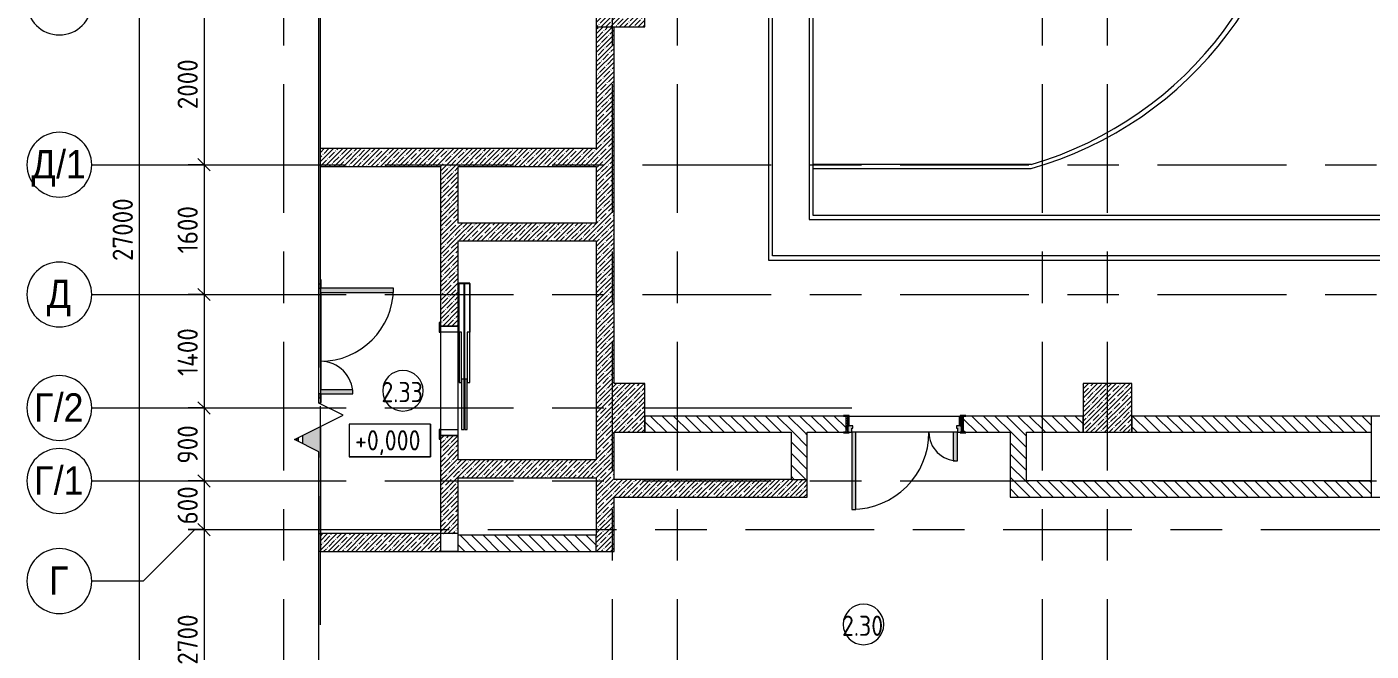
# Model space of a CAD drawing. Header units: millimetres. Extents: x 35143 to 244272, y -8553 to 29000.
# Drawn here: x 35143 to 51710, y 9001 to 16700 of the extents above; entities that cross this region are included whole.
import ezdxf

# ---------------------------------------------------------------- set-up
doc = ezdxf.new("R2010")
doc.units = ezdxf.units.MM
doc.linetypes.add('Осевая', pattern=[3175, 635, -476.25, 1587.5, -476.25])
for name, color, linetype, lineweight in [('A-ANNO-DIMS', 7, 'Continuous', 9), ('A-ANNO-DIMS-100', 7, 'Continuous', 9), ('A-AREA-IDEN', 7, 'Continuous', 9), ('A-DETL-GENF', 7, 'Continuous', 9), ('A-WALL-1', 7, 'Continuous', 13), ('G-ANNO-DIMS', 7, 'Continuous', 9), ('I-WALL', 7, 'Continuous', 9), ('S-COLS', 7, 'Continuous', 9), ('Оси', 7, 'Continuous', 9), ('Оси-1', 7, 'Continuous', 20), ('Оси-2', 7, 'Осевая', 9)]:
    doc.layers.add(name, color=color, linetype=linetype, lineweight=lineweight)
for name, color, linetype, lineweight, true_color in [('A-DOOR-1', 7, 'Continuous', 9, 0xaaaaaa), ('A-DOOR-2', 7, 'Continuous', 9, 0xe2e2e2), ('A-DOOR-FRAM-1', 7, 'Continuous', 9, 0xe2e2e2), ('A-DOOR-FRAM-2', 7, 'Continuous', 9, 0xaaaaaa), ('A-FLOR-1', 7, 'Continuous', 9, 0xaaaaaa)]:
    doc.layers.add(name, color=color, linetype=linetype, lineweight=lineweight, true_color=true_color)
doc.styles.add('Arial', font='arial.ttf', dxfattribs={"width": 0.9, "height": 350})
doc.styles.add('GOST Common', font='GOST_Common.ttf', dxfattribs={"width": 0.9, "height": 250})
doc.styles.add('ISOCPEUR', font='isocpeur.ttf', dxfattribs={"width": 0.9, "height": 250})
doc.dimstyles.new('ISO-2_5_0_9К_БОЛЬШОЙ', dxfattribs={"dimscale": 304.8, "dimtxt": 248.995294, "dimasz": 0.492126, "dimexe": 0.393701, "dimexo": 0.984252, "dimgap": 0, "dimtad": 1, "dimdec": 0, "dimrnd": 10, "dimzin": 0, "dimdsep": 46, "dimtxsty": 'ISOCPEUR', "dimblk1": 'OBLIQUE', "dimblk2": 'OBLIQUE', "dimsah": 1, "dimcen": 0.09, "dimdle": 0.393701, "dimazin": 0, "dimtfac": 1, "dimtdec": 4, "dimtix": 1, "dimtmove": 0, "dimatfit": 3, "dimfxl": 1, "dimtvp": 1, "dimtolj": 1, "dimtzin": 0, "dimarcsym": 2})
doc.dimstyles.new('ISO-2_5_0_9К_БОЛЬШОЙ_1', dxfattribs={"dimscale": 304.8, "dimtxt": 248.995294, "dimasz": 0.492126, "dimexe": 0.393701, "dimexo": 0.984252, "dimgap": 0, "dimtad": 1, "dimdec": 0, "dimrnd": 10, "dimzin": 0, "dimdsep": 46, "dimtxsty": 'ISOCPEUR', "dimblk1": 'OBLIQUE', "dimblk2": 'OBLIQUE', "dimsah": 1, "dimcen": 0.09, "dimdle": 0.393701, "dimazin": 0, "dimtfac": 1, "dimtdec": 4, "dimtix": 1, "dimtmove": 2, "dimatfit": 3, "dimfxl": 1, "dimtvp": 1, "dimtolj": 1, "dimtzin": 0, "dimarcsym": 2})
pattern_1 = [(135, (0, 0), (-70.71068, -70.71068), [])]
pattern_2 = [(45, (0, 0), (-57.02463, 57.02463), []), (45, (57.025, 0), (-57.02463, 57.02463), [100.806, -20.161, 3.353, -16.808])]

# ---------------------------------------------------------------- blocks, each defined once
blk = doc.blocks.new('BSC_Колонна _Прямоугольная - 600х600-V18-План монтажа стен и перегородок 2 этажа в осях 12-23')
at = {"layer": 'S-COLS'}
h = blk.add_hatch(dxfattribs=at)
h.set_pattern_fill('FP_30', color=256, style=0, pattern_type=2)
h.set_pattern_definition([(45, (-42460, -17000), (-57.02463, 57.02463), []), (45, (-42402.975, -17000), (-57.02463, 57.02463), [100.806, -20.161, 3.353, -16.808])])
h.paths.add_polyline_path([(-300, -300), (300, -300), (300, 300), (-300, 300)])
for p, q in [((300, 300), (-300, 300)), ((-300, 300), (-300, -300)), ((300, -300), (300, 300)), ((-300, -300), (300, -300))]:
    blk.add_line(p, q, dxfattribs=at)
blk = doc.blocks.new('110_Дверь_СКБ_2Ст - Д-6_л__ ДОО_Дв_1450x2100h_Дверь из раздевальной в коридор-V33-План монтажа стен и перегородок 2 этажа в осях 12-23')
at = {"layer": 'A-DOOR-1'}
h = blk.add_hatch(dxfattribs=at)
h.set_pattern_fill('FP_25', color=256, style=0, pattern_type=2)
h.set_pattern_definition([(135, (1576.41, 164.685), (-14.14214, -14.14214), []), (225, (1576.41, 164.685), (14.14214, -14.14214), [])])
h.paths.add_polyline_path([(737.5, 100), (712.5, 100), (712.5, -100), (737.5, -100)])
at = {"layer": 'A-DOOR-2'}
for points in [[(612.5, 1050), (612.5, 100), (662.5, 100), (662.5, 1050)], [(-637.5, 450), (-637.5, 100), (-587.5, 100), (-587.5, 450)]]:
    blk.add_hatch(color=256, dxfattribs=at).paths.add_polyline_path(points)
h = blk.add_hatch(color=256, dxfattribs=at)
h.paths.add_polyline_path([(-687.5, 100), (-687.5, 20), (-627.5, 20), (-627.5, 50), (-637.5, 50), (-637.5, 100)])
h.paths.add_polyline_path([(662.5, 100), (662.5, 50), (652.5, 50), (652.5, 20), (712.5, 20), (712.5, 100)])
at = {"layer": 'A-DOOR-FRAM-1'}
for points in [[(-742.5, 108), (-742.5, 100), (-672.5, 100), (-672.5, 108)], [(-672.5, 20), (-687.5, 20), (-687.5, -100), (-672.5, -100)], [(697.5, 108), (697.5, 100), (767.5, 100), (767.5, 108)], [(712.5, 20), (697.5, 20), (697.5, -100), (712.5, -100)], [(-672.5, -100), (-742.5, -100), (-742.5, -108), (-672.5, -108)], [(697.5, -100), (697.5, -108), (767.5, -108), (767.5, -100)]]:
    blk.add_hatch(color=256, dxfattribs=at).paths.add_polyline_path(points)
at = {"layer": 'A-DOOR-FRAM-2'}
h = blk.add_hatch(dxfattribs=at)
h.set_pattern_fill('FP_26', color=256, style=0, pattern_type=2)
h.set_pattern_definition([(45, (-546.384, 164.685), (-14.1421, 14.1421), []), (135, (-546.384, 164.685), (-14.1421, -14.1421), [])])
h.paths.add_polyline_path([(-712.5, 100), (-712.5, -100), (-687.5, -100), (-687.5, 100)])
at = {"layer": 'A-DOOR-1'}
for p, q in [((662.5, 1050), (612.5, 1050)), ((612.5, 1050), (612.5, 100)), ((662.5, 100), (662.5, 1050)), ((-637.5, 450), (-637.5, 100)), ((-587.5, 450), (-637.5, 450)), ((-587.5, 100), (-587.5, 450)), ((-637.5, 100), (-587.5, 100)), ((612.5, 100), (662.5, 100))]:
    blk.add_line(p, q, dxfattribs=at)
for centre, radius, start, end in [((662.5, 100), 950, 90, 180), ((-637.5, 100), 350, 360, 90)]:
    blk.add_arc(centre, radius, start, end, dxfattribs=at)
at = {"layer": 'A-DOOR-FRAM-2'}
for p, q in [((-672.5, 108), (-742.5, 108)), ((-742.5, 108), (-742.5, 100)), ((-742.5, 100), (-672.5, 100)), ((-687.5, 100), (-712.5, 100)), ((-712.5, 100), (-712.5, -100)), ((-637.5, 100), (-687.5, 100)), ((-687.5, 100), (-687.5, 20)), ((-687.5, -100), (-687.5, 100)), ((-687.5, 20), (-627.5, 20)), ((-672.5, 20), (-687.5, 20)), ((-687.5, 20), (-687.5, -100)), ((-672.5, 100), (-672.5, 108)), ((-672.5, -100), (-672.5, 20)), ((-637.5, 50), (-637.5, 100)), ((-627.5, 50), (-637.5, 50)), ((-627.5, 20), (-627.5, 50)), ((662.5, 50), (652.5, 50)), ((652.5, 50), (652.5, 20)), ((652.5, 20), (712.5, 20)), ((662.5, 100), (662.5, 50)), ((712.5, 100), (662.5, 100)), ((767.5, 108), (697.5, 108)), ((697.5, 108), (697.5, 100)), ((697.5, 100), (767.5, 100)), ((712.5, 20), (697.5, 20)), ((697.5, 20), (697.5, -100)), ((712.5, 20), (712.5, 100)), ((737.5, 100), (712.5, 100)), ((712.5, 100), (712.5, -100)), ((712.5, -100), (712.5, 20)), ((737.5, -100), (737.5, 100)), ((767.5, 100), (767.5, 108)), ((-672.5, -100), (-742.5, -100)), ((-742.5, -100), (-742.5, -108)), ((-742.5, -108), (-672.5, -108)), ((-712.5, -100), (-687.5, -100)), ((-687.5, -100), (-672.5, -100)), ((-672.5, -108), (-672.5, -100)), ((697.5, -100), (712.5, -100)), ((767.5, -100), (697.5, -100)), ((697.5, -100), (697.5, -108)), ((697.5, -108), (767.5, -108)), ((712.5, -100), (737.5, -100)), ((767.5, -108), (767.5, -100))]:
    blk.add_line(p, q, dxfattribs=at)
blk = doc.blocks.new('110_Дверь_СКБ_2Ст - Д-2 1450x2100h_Лестничная клетка EIS60-31576737-План монтажа стен и перегородок 2 этажа в осях 12-23')
at = {"layer": 'A-DOOR-2'}
for points in [[(-588, 110), (-588, 1010), (-638, 1010), (-638, 110)], [(662, 510), (612, 510), (612, 110), (662, 110)]]:
    blk.add_hatch(color=256, dxfattribs=at).paths.add_polyline_path(points)
h = blk.add_hatch(color=256, dxfattribs=at)
h.paths.add_polyline_path([(712, 110), (662, 110), (662, 93), (712, 93)])
h.paths.add_polyline_path([(-638, 93), (-638, 110), (-688, 110), (-688, 93), (-670, 93)])
at = {"layer": 'A-DOOR-FRAM-1'}
for points in [[(-672, 110), (-672, 118), (-743, 118), (-743, 110)], [(768, 110), (768, 118), (698, 118), (698, 110)]]:
    blk.add_hatch(color=256, dxfattribs=at).paths.add_polyline_path(points)
at = {"layer": 'A-DOOR-1'}
for p, q in [((-638, 1010), (-638, 110)), ((-588, 1010), (-638, 1010)), ((-588, 110), (-588, 1010)), ((662, 510), (612, 510)), ((612, 510), (612, 110)), ((662, 110), (662, 510)), ((-638, 110), (-588, 110)), ((612, 110), (662, 110))]:
    blk.add_line(p, q, dxfattribs=at)
for centre, radius, start, end in [((-638, 110), 900, 0, 90), ((662, 110), 400, 90, 180)]:
    blk.add_arc(centre, radius, start, end, dxfattribs=at)
at = {"layer": 'A-DOOR-FRAM-2'}
for p, q in [((-672, 118), (-743, 118)), ((-743, 118), (-743, 110)), ((-743, 110), (-672, 110)), ((-638, 110), (-688, 110)), ((-688, 110), (-688, 93)), ((-672, 110), (-672, 118)), ((-638, 93), (-638, 110)), ((662, 110), (662, 93)), ((712, 110), (662, 110)), ((768, 118), (698, 118)), ((698, 118), (698, 110)), ((698, 110), (768, 110)), ((712, 93), (712, 110)), ((768, 110), (768, 118))]:
    blk.add_line(p, q, dxfattribs=at)
blk = doc.blocks.new('DOR_Дверь лифта - 1350х2050h-19118285-План монтажа стен и перегородок 2 этажа в осях 12-23')
at = {"layer": 'A-DOOR-1'}
for p, q in [((-600, 125), (-720, 125)), ((-720, 125), (-720, 110)), ((-720, 110), (-600, 110)), ((-675, 110), (-675, -110)), ((-600, 110), (-675, 110)), ((-600, 110), (-600, 125)), ((600, 110), (-600, 110)), ((-600, 110), (-600, -110)), ((720, 125), (600, 125)), ((600, 125), (600, 110)), ((600, -110), (600, 110)), ((675, 110), (600, 110)), ((600, 110), (720, 110)), ((675, -110), (675, 110)), ((720, 110), (720, 125)), ((-675, -110), (-600, -110)), ((-600, -110), (600, -110)), ((-600, -150), (-600, -180)), ((20, -150), (-600, -150)), ((-20, -120), (-20, -150)), ((600, -120), (-20, -120)), ((-20, -150), (600, -150)), ((20, -180), (20, -150)), ((600, -110), (675, -110)), ((600, -150), (600, -120)), ((-600, -180), (20, -180)), ((-600, -190), (-600, -220)), ((20, -190), (-600, -190)), ((-600, -220), (20, -220)), ((-20, -220), (-20, -250)), ((600, -220), (-20, -220)), ((-20, -250), (600, -250)), ((20, -220), (20, -190)), ((600, -250), (600, -220))]:
    blk.add_line(p, q, dxfattribs=at)
at = {"layer": 'A-DOOR-FRAM-2'}
for p, q in [((600, -117), (600, -120)), ((1203, -117), (600, -117)), ((600, -120), (1200, -120)), ((1200, -120), (1200, -180)), ((1203, -183), (1203, -117)), ((1200, -180), (20, -180)), ((20, -180), (20, -183)), ((20, -183), (1203, -183)), ((1203, -187), (20, -187)), ((20, -187), (20, -190)), ((20, -190), (1200, -190)), ((600, -250), (600, -253)), ((1200, -250), (600, -250)), ((600, -253), (1203, -253)), ((1200, -190), (1200, -250)), ((1203, -253), (1203, -187))]:
    blk.add_line(p, q, dxfattribs=at)
blk = doc.blocks.new('DET_L_Линия разрыва - М100-30654842-План монтажа стен и перегородок 2 этажа в осях 12-23')
at = {"layer": 'A-DETL-GENF'}
for p, q in [((11890, 300), (11740, 0)), ((12190, -300), (11890, 300)), ((11740, 0), (0, 0)), ((12340, 0), (12190, -300)), ((24080, 0), (12340, 0))]:
    blk.add_line(p, q, dxfattribs=at)
blk = doc.blocks.new('Ось сетки - D8-29747960-План монтажа стен и перегородок 2 этажа в осях 12-23')
at = {"layer": 'Оси-1'}
for start, end in [(360, 180), (180, 360)]:
    blk.add_arc((0, 0), 4, start, end, dxfattribs=at)
blk = doc.blocks.new('DIMBLOCK5-План монтажа стен и перегородок 2 этажа в осях 12-23')
at = {"layer": 'A-ANNO-DIMS-100', "lineweight": 20}
for p, q in [((37326, 17000), (37251, 17075)), ((37326, 17000), (37401, 16925)), ((37326, 15000), (37251, 15075)), ((37326, 15000), (37401, 14925))]:
    blk.add_line(p, q, dxfattribs=at)
at = {"layer": 'A-ANNO-DIMS-100'}
for p, q in [((37132, 17000), (37446, 17000)), ((37326, 17000), (37132, 17000)), ((37326, 17000), (37326, 15000)), ((37132, 15000), (37446, 15000)), ((37326, 15000), (37132, 15000))]:
    blk.add_line(p, q, dxfattribs=at)
at = {"layer": 'A-ANNO-DIMS-100', "color": 0, "insert": (36999, 15684), "char_height": 250, "width": 758.48, "attachment_point": 1, "rotation": 90, "line_spacing_factor": 1.149209, "style": 'ISOCPEUR'}
blk.add_mtext('2000', dxfattribs=at)
blk = doc.blocks.new('_Oblique')
at = {"color": 0, "linetype": 'ByBlock', "lineweight": -2}
blk.add_line((-0.5, -0.5), (0.5, 0.5), dxfattribs=at)
blk = doc.blocks.new('DIMBLOCK6-План монтажа стен и перегородок 2 этажа в осях 12-23')
at = {"layer": 'A-ANNO-DIMS-100'}
for p, q in [((37132, 15000), (37446, 15000)), ((37326, 15000), (37132, 15000)), ((37326, 15000), (37326, 13400)), ((37132, 13400), (37446, 13400)), ((37326, 13400), (37132, 13400))]:
    blk.add_line(p, q, dxfattribs=at)
at = {"layer": 'A-ANNO-DIMS-100', "lineweight": 20}
for p, q in [((37326, 15000), (37251, 15075)), ((37326, 15000), (37401, 14925)), ((37326, 13400), (37251, 13475)), ((37326, 13400), (37401, 13325))]:
    blk.add_line(p, q, dxfattribs=at)
at = {"layer": 'A-ANNO-DIMS-100', "color": 0, "insert": (36999, 13906), "char_height": 250, "width": 706.76, "attachment_point": 1, "rotation": 90, "line_spacing_factor": 1.149209, "style": 'ISOCPEUR'}
blk.add_mtext('1600', dxfattribs=at)
blk = doc.blocks.new('DIMBLOCK7-План монтажа стен и перегородок 2 этажа в осях 12-23')
at = {"layer": 'A-ANNO-DIMS-100', "lineweight": 20}
for p, q in [((37326, 13400), (37251, 13475)), ((37326, 13400), (37401, 13325)), ((37326, 12000), (37251, 12075)), ((37326, 12000), (37401, 11925))]:
    blk.add_line(p, q, dxfattribs=at)
at = {"layer": 'A-ANNO-DIMS-100'}
for p, q in [((37132, 13400), (37446, 13400)), ((37326, 13400), (37132, 13400)), ((37326, 13400), (37326, 12000)), ((37132, 12000), (37446, 12000)), ((37326, 12000), (37132, 12000))]:
    blk.add_line(p, q, dxfattribs=at)
at = {"layer": 'A-ANNO-DIMS-100', "color": 0, "insert": (36999, 12394), "char_height": 250, "width": 735.49, "attachment_point": 1, "rotation": 90, "line_spacing_factor": 1.149209, "style": 'ISOCPEUR'}
blk.add_mtext('1400', dxfattribs=at)
blk = doc.blocks.new('DIMBLOCK8-План монтажа стен и перегородок 2 этажа в осях 12-23')
at = {"layer": 'A-ANNO-DIMS-100'}
for p, q in [((37132, 12000), (37446, 12000)), ((37326, 12000), (37132, 12000)), ((37326, 12000), (37326, 11100)), ((37132, 11100), (37446, 11100)), ((37326, 11100), (37132, 11100))]:
    blk.add_line(p, q, dxfattribs=at)
at = {"layer": 'A-ANNO-DIMS-100', "lineweight": 20}
for p, q in [((37326, 12000), (37251, 12075)), ((37326, 12000), (37401, 11925)), ((37326, 11100), (37251, 11175)), ((37326, 11100), (37401, 11025))]:
    blk.add_line(p, q, dxfattribs=at)
at = {"layer": 'A-ANNO-DIMS-100', "color": 0, "insert": (36999, 11313), "char_height": 250, "width": 568.86, "attachment_point": 1, "rotation": 90, "line_spacing_factor": 1.149209, "style": 'ISOCPEUR'}
blk.add_mtext('900', dxfattribs=at)
blk = doc.blocks.new('DIMBLOCK9-План монтажа стен и перегородок 2 этажа в осях 12-23')
at = {"layer": 'A-ANNO-DIMS-100', "lineweight": 20}
for p, q in [((37326, 11100), (37251, 11175)), ((37326, 11100), (37401, 11025)), ((37326, 10500), (37251, 10575)), ((37326, 10500), (37401, 10425))]:
    blk.add_line(p, q, dxfattribs=at)
at = {"layer": 'A-ANNO-DIMS-100'}
for p, q in [((37132, 11100), (37446, 11100)), ((37326, 11100), (37132, 11100)), ((37326, 11100), (37326, 10500)), ((37132, 10500), (37446, 10500)), ((37326, 10500), (37132, 10500))]:
    blk.add_line(p, q, dxfattribs=at)
at = {"layer": 'A-ANNO-DIMS-100', "color": 0, "insert": (36999, 10563), "char_height": 250, "width": 568.86, "attachment_point": 1, "rotation": 90, "line_spacing_factor": 1.149209, "style": 'ISOCPEUR'}
blk.add_mtext('600', dxfattribs=at)
blk = doc.blocks.new('DIMBLOCK10-План монтажа стен и перегородок 2 этажа в осях 12-23')
at = {"layer": 'A-ANNO-DIMS-100'}
for p, q in [((37132, 10500), (37446, 10500)), ((37326, 10500), (37132, 10500)), ((37326, 10500), (37326, 7800)), ((37132, 7800), (37446, 7800)), ((37326, 7800), (37132, 7800))]:
    blk.add_line(p, q, dxfattribs=at)
at = {"layer": 'A-ANNO-DIMS-100', "lineweight": 20}
for p, q in [((37326, 10500), (37251, 10575)), ((37326, 10500), (37401, 10425)), ((37326, 7800), (37251, 7875)), ((37326, 7800), (37401, 7725))]:
    blk.add_line(p, q, dxfattribs=at)
at = {"layer": 'A-ANNO-DIMS-100', "color": 0, "insert": (36999, 8834), "char_height": 250, "width": 758.48, "attachment_point": 1, "rotation": 90, "line_spacing_factor": 1.149209, "style": 'ISOCPEUR'}
blk.add_mtext('2700', dxfattribs=at)
blk = doc.blocks.new('DIMBLOCK13-План монтажа стен и перегородок 2 этажа в осях 12-23')
at = {"layer": 'A-ANNO-DIMS-100', "lineweight": 20}
for p, q in [((36526, 27000), (36451, 27075)), ((36526, 27000), (36601, 26925)), ((36526, 0), (36451, 75)), ((36526, 0), (36601, -75))]:
    blk.add_line(p, q, dxfattribs=at)
at = {"layer": 'A-ANNO-DIMS-100'}
for p, q in [((36526, 27120), (36526, -120)), ((36332, 27000), (36646, 27000)), ((36526, 27000), (36332, 27000)), ((36332, 0), (36646, 0)), ((36526, 0), (36332, 0))]:
    blk.add_line(p, q, dxfattribs=at)
at = {"layer": 'A-ANNO-DIMS-100', "color": 0, "insert": (36199, 13812), "char_height": 250, "width": 948.1, "attachment_point": 1, "rotation": 90, "line_spacing_factor": 1.149209, "style": 'ISOCPEUR'}
blk.add_mtext('27000', dxfattribs=at)
blk = doc.blocks.new('Марка_Помещения - Номер-25198446-План монтажа стен и перегородок 2 этажа в осях 12-23')
at = {"layer": 'A-AREA-IDEN'}
for start, end in [(360, 180), (180, 360)]:
    blk.add_arc((0, 0), 2.5, start, end, dxfattribs=at)
blk = doc.blocks.new('Высотные отметки - 10х4_h_-17668695-План монтажа стен и перегородок 2 этажа в осях 12-23')
at = {"layer": 'G-ANNO-DIMS'}
for p, q in [((-5, 4), (-5, 0)), ((5, 4), (-5, 4)), ((5, 4), (-5, 4)), ((-5, 4), (-5, 0)), ((5, 4), (5, 0)), ((5, 0), (5, 4)), ((5, 0), (-5, 0)), ((-5, 0), (5, 0))]:
    blk.add_line(p, q, dxfattribs=at)

msp = doc.modelspace()

# ---------------------------------------------------------------- hatches: boundary and pattern name
at = {"layer": 'I-WALL'}
h = msp.add_hatch(dxfattribs=at)
h.set_pattern_fill('FP_17', color=256, style=0, pattern_type=2)
h.set_pattern_definition(pattern_2)
h.paths.add_polyline_path([(38742.7, 10450), (38760, 10450), (38760, 11768.5), (38540, 11658.5), (38540, 11561.2), (38742.7, 11459.9), (38742.7, 10582.1)])
h.paths.add_polyline_path([(38760, 12051.2), (38760, 12125), (38742.7, 12125), (38742.7, 12059.9)])
h.paths.add_polyline_path([(38742.7, 13525), (38760, 13525), (38760, 21575), (38742.7, 21575), (38742.7, 13580)])
h.paths.add_polyline_path([(38742.7, 22975), (38760, 22975), (38760, 23420.3), (38742.7, 23420.3), (38742.7, 23010.1)])
h = msp.add_hatch(dxfattribs=at)
h.set_pattern_fill('FP_17', color=256, style=0, pattern_type=2)
h.set_pattern_definition(pattern_2)
h.paths.add_polyline_path([(42380, 15200), (42380, 16700), (42160, 16700), (42160, 15200)])
h = msp.add_hatch(dxfattribs=at)
h.set_pattern_fill('FP_17', color=256, style=0, pattern_type=2)
h.set_pattern_definition(pattern_2)
h.paths.add_polyline_path([(42380, 14980), (42380, 15200), (38760, 15200), (38760, 14980), (42160, 14980)])
h = msp.add_hatch(dxfattribs=at)
h.set_pattern_fill('FP_17', color=256, style=0, pattern_type=2)
h.set_pattern_definition(pattern_2)
h.paths.add_polyline_path([(40460, 14280), (40460, 14980), (40240, 14980), (40240, 14280)])
h = msp.add_hatch(dxfattribs=at)
h.set_pattern_fill('FP_17', color=256, style=0, pattern_type=2)
h.set_pattern_definition(pattern_2)
h.paths.add_polyline_path([(42160, 10230), (42380, 10230), (42380, 11700), (42160, 11700), (42160, 10430)])
h.paths.add_polyline_path([(42380, 12300), (42380, 14980), (42160, 14980), (42160, 12300)])
h = msp.add_hatch(dxfattribs=at)
h.set_pattern_fill('FP_17', color=256, style=0, pattern_type=2)
h.set_pattern_definition(pattern_2)
h.paths.add_polyline_path([(40460, 10450), (40460, 11660), (40240, 11660), (40240, 10450)])
h.paths.add_polyline_path([(40460, 13010), (40460, 14280), (40240, 14280), (40240, 13010)])
h = msp.add_hatch(dxfattribs=at)
h.set_pattern_fill('FP_17', color=256, style=0, pattern_type=2)
h.set_pattern_definition(pattern_2)
h.paths.add_polyline_path([(42160, 14060), (42160, 14280), (40460, 14280), (40460, 14060), (41227.5, 14060)])
h = msp.add_hatch(dxfattribs=at)
h.set_pattern_fill('FP_19', color=256, style=0, pattern_type=2)
h.set_pattern_definition(pattern_1)
h.paths.add_polyline_path([(51710, 11700), (51710, 11900), (48760, 11900), (48760, 11700), (51421.1, 11700)])
h.paths.add_polyline_path([(48160, 11700), (48160, 11900), (46685.7, 11900), (46685.7, 11700), (47780.5, 11700)])
h.paths.add_polyline_path([(45235.7, 11700), (45235.7, 11900), (42760, 11900), (42760, 11700), (45205.7, 11700)])
h = msp.add_hatch(dxfattribs=at)
h.set_pattern_fill('FP_17', color=256, style=0, pattern_type=2)
h.set_pattern_definition(pattern_2)
h.paths.add_polyline_path([(38490, 11586.2), (38490, 11633.5), (38442.7, 11609.9)])
h = msp.add_hatch(dxfattribs=at)
h.set_pattern_fill('FP_19', color=256, style=0, pattern_type=2)
h.set_pattern_definition(pattern_1)
h.paths.add_polyline_path([(44760.7, 11120), (44760.7, 11700), (44560.7, 11700), (44560.7, 11120)])
h = msp.add_hatch(dxfattribs=at)
h.set_pattern_fill('FP_19', color=256, style=0, pattern_type=2)
h.set_pattern_definition(pattern_1)
h.paths.add_polyline_path([(47460.7, 11100), (47460.7, 11700), (47260.7, 11700), (47260.7, 11100)])
h = msp.add_hatch(dxfattribs=at)
h.set_pattern_fill('FP_17', color=256, style=0, pattern_type=2)
h.set_pattern_definition(pattern_2)
h.paths.add_polyline_path([(42160, 11140), (42160, 11360), (40460, 11360), (40460, 11140), (41227.5, 11140)])
h = msp.add_hatch(dxfattribs=at)
h.set_pattern_fill('FP_17', color=256, style=0, pattern_type=2)
h.set_pattern_definition(pattern_2)
h.paths.add_polyline_path([(44760.7, 10900), (44760.7, 11120), (42380, 11120), (42380, 10900), (44140, 10900)])
h = msp.add_hatch(dxfattribs=at)
h.set_pattern_fill('FP_19', color=256, style=0, pattern_type=2)
h.set_pattern_definition(pattern_1)
h.paths.add_polyline_path([(61160, 10900), (61160, 11100), (59340, 11100), (59340, 10900), (60886.7, 10900)])
h.paths.add_polyline_path([(58440, 10900), (58440, 11100), (58230, 11100), (58230, 10900), (58338.3, 10900)])
h.paths.add_polyline_path([(57310, 10900), (57530, 10900), (57530, 11100), (57310, 11100), (57310, 10980)])
h.paths.add_polyline_path([(55061.7, 10900), (55500, 10900), (55500, 11100), (51910, 11100), (51910, 10900), (54333.6, 10900)])
h.paths.add_polyline_path([(56400, 10900), (56610, 10900), (56610, 11100), (56400, 11100), (56400, 10980)])
h.paths.add_polyline_path([(51421.1, 10900), (51710, 10900), (51710, 11100), (47260.7, 11100), (47260.7, 10900), (49964.9, 10900)])
h = msp.add_hatch(dxfattribs=at)
h.set_pattern_fill('FP_17', color=256, style=0, pattern_type=2)
h.set_pattern_definition(pattern_2)
h.paths.add_polyline_path([(40240, 10230), (40240, 10450), (38760, 10450), (38760, 10230), (39771.2, 10230)])
h = msp.add_hatch(dxfattribs=at)
h.set_pattern_fill('FP_19', color=256, style=0, pattern_type=2)
h.set_pattern_definition(pattern_1)
h.paths.add_polyline_path([(42160, 10230), (42160, 10430), (40460, 10430), (40460, 10230), (41227.5, 10230)])
at = {"layer": 'S-COLS'}
h = msp.add_hatch(dxfattribs=at)
h.set_pattern_fill('FP_17', color=256, style=0, pattern_type=2)
h.set_pattern_definition(pattern_2)
h.paths.add_polyline_path([(42160, 11700), (42760, 11700), (42760, 12300), (42160, 12300)])
h = msp.add_hatch(dxfattribs=at)
h.set_pattern_fill('FP_17', color=256, style=0, pattern_type=2)
h.set_pattern_definition(pattern_2)
h.paths.add_polyline_path([(48160, 11700), (48760, 11700), (48760, 12300), (48160, 12300), (48160, 11900)])

# ---------------------------------------------------------------- linework, layer by layer
at = {"layer": 'A-FLOR-1'}
for p, q in [((44283.6, 24981.3), (44283.6, 13824.4)), ((44333.6, 13874.4), (44333.6, 24931.3)), ((44783.6, 24481.3), (44783.6, 14324.4)), ((44833.6, 14374.4), (44833.6, 24431.3)), ((47519.7, 15002.8), (44830, 15002.8)), ((44830, 15002.8), (44830, 14952.8)), ((44830, 14952.8), (47519.7, 14952.8)), ((44783.6, 14324.4), (64140, 14324.4)), ((54436.8, 14374.4), (44833.6, 14374.4)), ((44283.6, 13824.4), (64640, 13824.4)), ((64590, 13874.4), (44333.6, 13874.4)), ((38770, 13550), (38768, 13550)), ((38770, 13475), (38770, 13550)), ((38770, 12225), (38770, 13425)), ((38768, 12100), (38770, 12100)), ((38770, 12100), (38770, 12175)), ((46635.7, 11780), (46635.7, 11889.6)), ((46635.7, 11889.6), (46645.7, 11889.6)), ((38760, 10230), (38742.7, 10230)), ((40460, 10230), (40240, 10230))]:
    msp.add_line(p, q, dxfattribs=at)
for centre, radius, start, end in [((46265, 19382.8), 4604.2, 285.81331, 74.18669), ((46235.5, 19382.8), 4564.4, 286.34112, 73.65888)]:
    msp.add_arc(centre, radius, start, end, dxfattribs=at)
at = {"layer": 'A-WALL-1'}
for p, q in [((44560.7, 11120), (44760.7, 11120)), ((51710, 11100), (51710, 10900)), ((42160, 10230), (42160, 10430))]:
    msp.add_line(p, q, dxfattribs=at)
at = {"layer": 'I-WALL'}
for p, q in [((38760, 15200), (38760, 21520)), ((42160, 16700), (42160, 15200)), ((42380, 12300), (42380, 16700)), ((42160, 15200), (38760, 15200)), ((38760, 13580), (38760, 14980)), ((38760, 14980), (40240, 14980)), ((40240, 14980), (40240, 13010)), ((40460, 14980), (42160, 14980)), ((40460, 14280), (40460, 14980)), ((42160, 14980), (42160, 14280)), ((42160, 14280), (40460, 14280)), ((40460, 13010), (40460, 14060)), ((40460, 14060), (42160, 14060)), ((42160, 14060), (42160, 12300)), ((38760, 13425), (38760, 12225)), ((40240, 13010), (40460, 13010)), ((38760, 12051.2), (38760, 12070)), ((38760, 11768.5), (38760, 10230)), ((45205.7, 11900), (42760, 11900)), ((42760, 11900), (42760, 11700)), ((45275.7, 11900), (46645.7, 11900)), ((48160, 11900), (46715.7, 11900)), ((48160, 11700), (48160, 11900)), ((54160, 11900), (48760, 11900)), ((48760, 11900), (48760, 11700)), ((51710, 11900), (51710, 11100)), ((38490, 11586.2), (38490, 11633.5)), ((38540, 11658.5), (38540, 11561.2)), ((40240, 11660), (40240, 10230)), ((40460, 11660), (40240, 11660)), ((40460, 11360), (40460, 11660)), ((42160, 11700), (42160, 11360)), ((42380, 11120), (42380, 11700)), ((42760, 11700), (44560.7, 11700)), ((44560.7, 11700), (44560.7, 11120)), ((44760.7, 11700), (45205.7, 11700)), ((44760.7, 10900), (44760.7, 11700)), ((46560.7, 11700), (45360.7, 11700)), ((46715.7, 11700), (47260.7, 11700)), ((47260.7, 11700), (47260.7, 10900)), ((47460.7, 11700), (48160, 11700)), ((47460.7, 11100), (47460.7, 11700)), ((48760, 11700), (51710, 11700)), ((42160, 11360), (40460, 11360)), ((40460, 10230), (40460, 11140)), ((40460, 11140), (42160, 11140)), ((42160, 11140), (42160, 10430)), ((44560.7, 11120), (42380, 11120)), ((51710, 11100), (47460.7, 11100)), ((42380, 10900), (44760.7, 10900)), ((42380, 10230), (42380, 10900)), ((47260.7, 10900), (55700, 10900)), ((38742.7, 10450), (38760, 10450)), ((40460, 10450), (38760, 10450)), ((42160, 10430), (40460, 10430)), ((38760, 10230), (40240, 10230)), ((40240, 10230), (42380, 10230))]:
    msp.add_line(p, q, dxfattribs=at)
at = {"layer": 'S-COLS'}
for p, q in [((42160, 12300), (42160, 11700)), ((42760, 12300), (42380, 12300)), ((42760, 11700), (42760, 12300)), ((48760, 12300), (48160, 12300)), ((48160, 12300), (48160, 11900)), ((48760, 11900), (48760, 12300)), ((48160, 11900), (48160, 11700)), ((48760, 11700), (48760, 11900)), ((42380, 11700), (42760, 11700)), ((48160, 11700), (48760, 11700))]:
    msp.add_line(p, q, dxfattribs=at)
at = {"layer": 'Оси'}
for p, q in [((38760, 12700), (38760, 15200)), ((35942.5, 15000), (38442.5, 15000)), ((35942.5, 13400), (38442.5, 13400)), ((35942.5, 12000), (38442.5, 12000)), ((42810, 12000), (45310, 12000)), ((35942.5, 11100), (38442.5, 11100)), ((37212.5, 10500), (36577.5, 9865)), ((37212.5, 10500), (39712.5, 10500)), ((36577.5, 9865), (35942.5, 9865))]:
    msp.add_line(p, q, dxfattribs=at)
at = {"layer": 'Оси-2'}
for p, q in [((42360, 593.7), (42360, 24898.1)), ((43160, 593.7), (43160, 24898.1)), ((47660, 593.7), (47660, 24898.1)), ((48460, 593.7), (48460, 24898.1)), ((38310, 593.7), (38310, 21277.7)), ((38442.5, 15000), (81650, 15000)), ((38442.5, 13400), (81650, 13400)), ((38760, 1863.7), (38760, 12700)), ((38442.5, 12000), (42810, 12000)), ((38442.5, 11100), (82250, 11100)), ((39712.5, 10500), (82250, 10500))]:
    msp.add_line(p, q, dxfattribs=at)

# ---------------------------------------------------------------- block references
at = {"layer": 'A-AREA-IDEN', "xscale": 99.99999999999993, "yscale": 99.99999999999993, "zscale": 99.99999999999993}
for p in [(39777.8, 12212.6), (45453.8, 9330.8)]:
    msp.add_blockref('Марка_Помещения - Номер-25198446-План монтажа стен и перегородок 2 этажа в осях 12-23', p, dxfattribs=at)
at = {"layer": 'A-DETL-GENF', "rotation": 270.0000000000003}
msp.add_blockref('DET_L_Линия разрыва - М100-30654842-План монтажа стен и перегородок 2 этажа в осях 12-23', (38742.7, 23799.7), dxfattribs=at)
at = {"layer": 'A-DOOR-1'}
for name, p, rotation in [('110_Дверь_СКБ_2Ст - Д-2 1450x2100h_Лестничная клетка EIS60-31576737-План монтажа стен и перегородок 2 этажа в осях 12-23', (38650, 12837.5), 269.9999999999999), ('DOR_Дверь лифта - 1350х2050h-19118285-План монтажа стен и перегородок 2 этажа в осях 12-23', (40350, 12335), 90), ('110_Дверь_СКБ_2Ст - Д-6_л__ ДОО_Дв_1450x2100h_Дверь из раздевальной в коридор-V33-План монтажа стен и перегородок 2 этажа в осях 12-23', (45973.2, 11800), 180)]:
    msp.add_blockref(name, p, dxfattribs=dict(at, rotation=rotation))
at = {"layer": 'G-ANNO-DIMS', "xscale": 99.99999999999993, "yscale": 99.99999999999993, "zscale": 99.99999999999993}
msp.add_blockref('Высотные отметки - 10х4_h_-17668695-План монтажа стен и перегородок 2 этажа в осях 12-23', (39615.3, 11399.4), dxfattribs=at)
at = {"layer": 'S-COLS'}
msp.add_blockref('BSC_Колонна _Прямоугольная - 600х600-V18-План монтажа стен и перегородок 2 этажа в осях 12-23', (42460, 17000), dxfattribs=at)
at = {"layer": 'Оси-1', "xscale": 99.99999999999993, "yscale": 99.99999999999993, "zscale": 99.99999999999993, "rotation": 269.9999999999994}
for p in [(35542.5, 17000), (35542.5, 15000), (35542.5, 13400), (35542.5, 12000), (35542.5, 11100), (35542.5, 9865)]:
    msp.add_blockref('Ось сетки - D8-29747960-План монтажа стен и перегородок 2 этажа в осях 12-23', p, dxfattribs=at)

# ---------------------------------------------------------------- texts
at = {"layer": 'A-AREA-IDEN', "char_height": 250, "width": 663.797, "attachment_point": 1, "style": 'GOST Common'}
for s, insert in [('2.33', (39512.1, 12321.1)), ('2.30', (45188, 9439.4))]:
    msp.add_mtext(s, dxfattribs=dict(at, insert=insert))
at = {"layer": 'G-ANNO-DIMS', "insert": (39186.6, 11726.1), "char_height": 250, "width": 1028.823, "attachment_point": 1, "line_spacing_factor": 1.022761, "style": 'GOST Common'}
msp.add_mtext('+0,000', dxfattribs=at)
at = {"layer": 'Оси', "char_height": 350, "attachment_point": 1, "style": 'Arial'}
for s, insert, width in [('\\fArial|b0|i0|c204|p34|;\\W.9;Д', (35199.4, 15181), 367.975), ('/1', (35503, 15181), 454.557), ('\\fArial|b0|i0|c204|p34|;\\W.9;Д', (35387.1, 13581), 367.975), ('\\fArial|b0|i0|c204|p34|;\\W.9;Г', (35229.1, 12181), 295.823), ('/2', (35473.2, 12181), 454.557), ('\\fArial|b0|i0|c204|p34|;\\W.9;Г', (35229.1, 11281), 295.823), ('/1', (35473.2, 11281), 454.557), ('\\fArial|b0|i0|c204|p34|;\\W.9;Г', (35416.8, 10046), 295.823)]:
    msp.add_mtext(s, dxfattribs=dict(at, insert=insert, width=width))

# ---------------------------------------------------------------- dimensions: what is measured, and where the dimension line sits
at = {"layer": 'A-ANNO-DIMS'}
dim = msp.add_linear_dim(base=(36525.8, 0), p1=(36631.9, 27000), p2=(36631.9, 0), angle=90, dimstyle='ISO-2_5_0_9К_БОЛЬШОЙ_1', override={"dimpost": '<>', "dimfxl": 26999.999823}, dxfattribs=at)
dim.commit()
dim.dimension.update_dxf_attribs({"geometry": 'DIMBLOCK13-План монтажа стен и перегородок 2 этажа в осях 12-23', "text_midpoint": (36365.9, 14285.7), "dimtype": 160, "text_rotation": 90})
for base, p1, p2, override, picture, middle in [((37325.8, 15000), (37431.9, 17000), (37431.9, 15000), {"dimpost": '<>', "dimfxl": 2000.000075}, 'DIMBLOCK5-План монтажа стен и перегородок 2 этажа в осях 12-23', (37200.8, 16000)), ((37325.8, 13400), (37431.9, 15000), (37431.9, 13400), {"dimpost": '<>', "dimfxl": 1600}, 'DIMBLOCK6-План монтажа стен и перегородок 2 этажа в осях 12-23', (37200.8, 14200)), ((37325.8, 12000), (37431.9, 13400), (37431.9, 12000), {"dimpost": '<>', "dimfxl": 1399.999995}, 'DIMBLOCK7-План монтажа стен и перегородок 2 этажа в осях 12-23', (37200.8, 12700)), ((37325.8, 11100), (37431.9, 12000), (37431.9, 11100), {"dimpost": '<>', "dimfxl": 900}, 'DIMBLOCK8-План монтажа стен и перегородок 2 этажа в осях 12-23', (37200.8, 11550)), ((37325.8, 10500), (37431.9, 11100), (37431.9, 10500), {"dimpost": '<>', "dimfxl": 600}, 'DIMBLOCK9-План монтажа стен и перегородок 2 этажа в осях 12-23', (37200.8, 10800)), ((37325.8, 7800), (37431.9, 10500), (37431.9, 7800), {"dimpost": '<>', "dimfxl": 2700}, 'DIMBLOCK10-План монтажа стен и перегородок 2 этажа в осях 12-23', (37200.8, 9150))]:
    dim = msp.add_linear_dim(base=base, p1=p1, p2=p2, angle=90, dimstyle='ISO-2_5_0_9К_БОЛЬШОЙ', override=override, dxfattribs=at)
    dim.commit()
    dim.dimension.update_dxf_attribs({"geometry": picture, "text_midpoint": middle})

doc.saveas('drawing.dxf')
